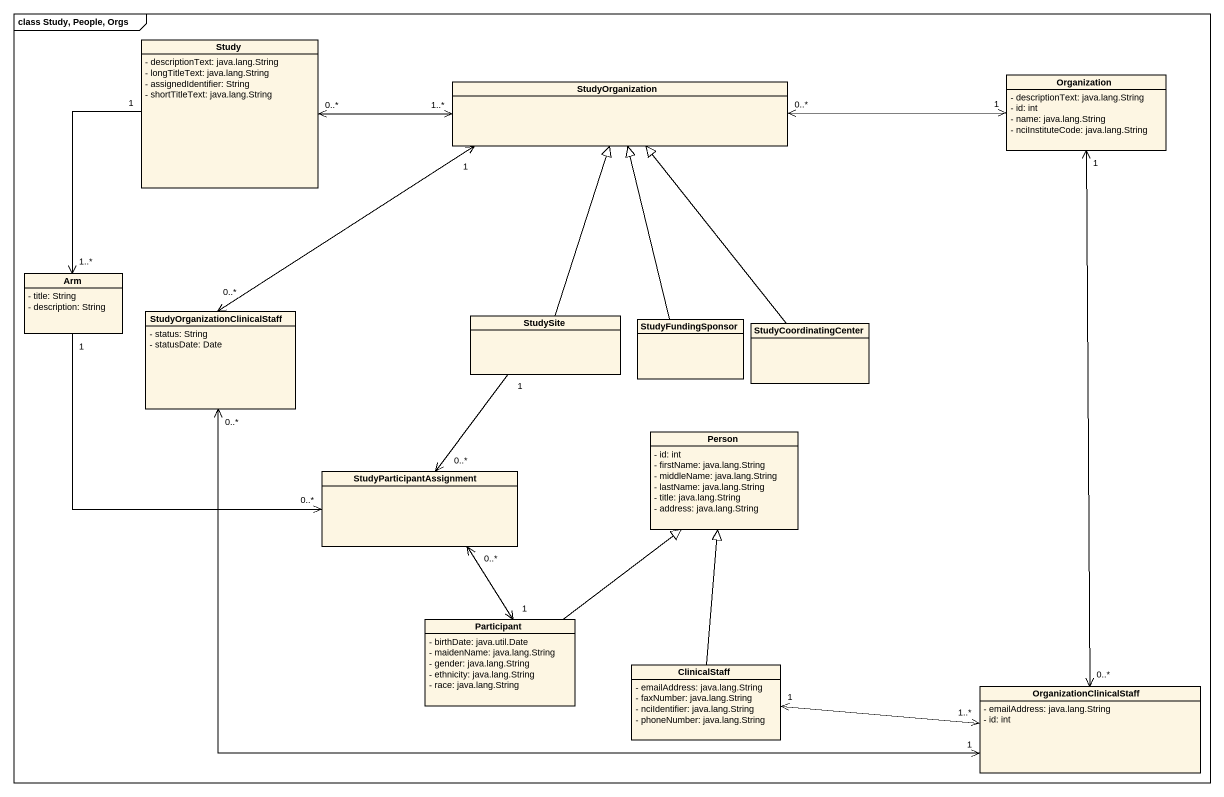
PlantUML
@startuml
mainframe class Study, People, Orgs
hide circle
hide empty members
skinparam classAttributeIconSize 0
class Study {
  - descriptionText: java.lang.String
  - longTitleText: java.lang.String
  - assignedIdentifier: String
  - shortTitleText: java.lang.String
}
class StudyOrganization
class Organization {
  - descriptionText: java.lang.String
  - id: int
  - name: java.lang.String
  - nciInstituteCode: java.lang.String
}
class Arm {
  - title: String
  - description: String
}
class "StudyOrganizationClinicalStaff" as StudyOrganizationClinicalSta {
  - status: String
  - statusDate: Date
}
class StudySite
class StudyFundingSponsor
class StudyCoordinatingCenter
class "Person" as Person_ {
  - id: int
  - firstName: java.lang.String
  - middleName: java.lang.String
  - lastName: java.lang.String
  - title: java.lang.String
  - address: java.lang.String
}
class StudyParticipantAssignment
class "Participant" as Participant_ {
  - birthDate: java.util.Date
  - maidenName: java.lang.String
  - gender: java.lang.String
  - ethnicity: java.lang.String
  - race: java.lang.String
}
class ClinicalStaff {
  - emailAddress: java.lang.String
  - faxNumber: java.lang.String
  - nciIdentifier: java.lang.String
  - phoneNumber: java.lang.String
}
class OrganizationClinicalStaff {
  - emailAddress: java.lang.String
  - id: int
}
Study "0..*" <-right-> "1..*" StudyOrganization
Study "1" --> "1..*" Arm
StudyOrganization "0..*" <-right-> "1" Organization
StudyOrganization "1" <--> "0..*" StudyOrganizationClinicalSta
Organization "1" <--> "0..*" OrganizationClinicalStaff
Arm "1" -right-> "0..*" StudyParticipantAssignment
StudySite -up-|> StudyOrganization
StudyFundingSponsor -up-|> StudyOrganization
StudyCoordinatingCenter -up-|> StudyOrganization
StudyParticipantAssignment "0..*" <-up- "1" StudySite
StudyParticipantAssignment "0..*" <--> "1" Participant_
Participant_ -up-|> Person_
ClinicalStaff -up-|> Person_
ClinicalStaff "1" <-right-> "1..*" OrganizationClinicalStaff
OrganizationClinicalStaff "1" <-left-> "0..*" StudyOrganizationClinicalSta
@enduml
